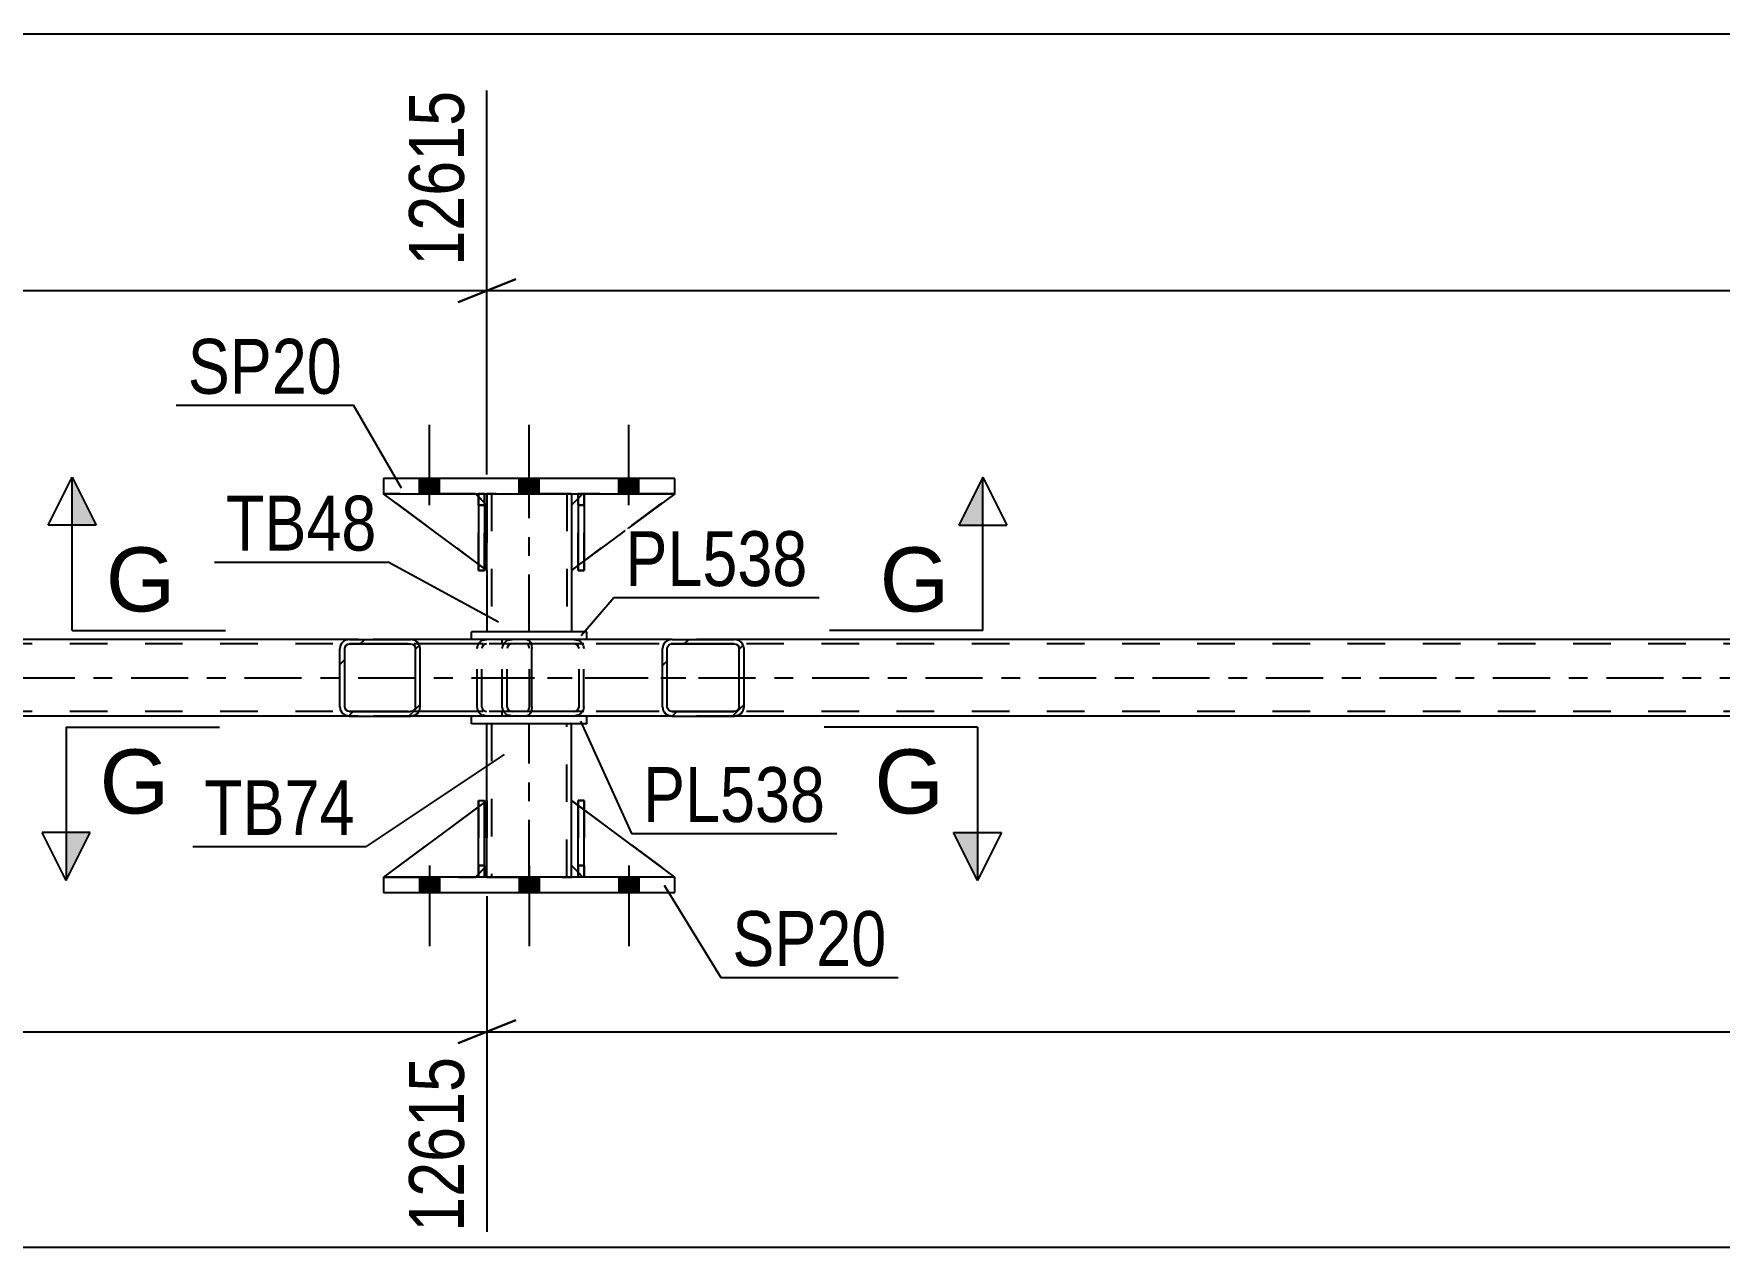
# Model space of a CAD drawing. Header units: millimetres. Extents: x 0 to 841, y 0 to 594.
# Drawn here: x 505.3 to 593.2, y 223.4 to 286.7 of the extents above; entities that cross this region are included whole.
import ezdxf

# ---------------------------------------------------------------- set-up
doc = ezdxf.new("R2010")
doc.units = ezdxf.units.MM
doc.linetypes.add('DXK_LINE_DOT2', pattern=[3.9198, 1.9599, -1.9599])
doc.linetypes.add('DXK_LINE_DOT3', pattern=[5.9187, 2.979, -0.9799, 0.9799, -0.9799])
doc.styles.add('Arial', font='ARIAL.TTF', dxfattribs={"height": 0.2})
doc.styles.add('Arial Narrow', font='ARIALN.TTF', dxfattribs={"height": 0.2})

# ---------------------------------------------------------------- blocks, each defined once
blk = doc.blocks.new('Part-318894806-2850 - 2738')
at = {"color": 2, "linetype": 'Continuous'}
for p, q in [((523.581, 242.684), (523.581, 241.884)), ((538.781, 242.684), (523.581, 242.684)), ((538.781, 241.884), (538.781, 242.684)), ((523.581, 241.884), (538.781, 241.884))]:
    blk.add_line(p, q, dxfattribs=at)
blk = doc.blocks.new('Part-318894806-2865 - 2738')
at = {"color": 2, "linetype": 'Continuous'}
for p, q in [((528.535, 242.684), (528.535, 246.684)), ((528.535, 246.684), (528.855, 246.684)), ((528.855, 242.684), (528.855, 246.684)), ((528.535, 242.684), (528.535, 242.684)), ((528.855, 242.684), (528.535, 242.684))]:
    blk.add_line(p, q, dxfattribs=at)
at = {"color": 7, "linetype": 'DXK_LINE_DOT2'}
for p, q in [((528.535, 246.684), (528.535, 243.284)), ((528.855, 243.284), (528.855, 246.684)), ((528.535, 243.284), (528.535, 242.684)), ((528.535, 243.284), (528.855, 243.284)), ((528.855, 242.684), (528.855, 243.284)), ((528.855, 242.684), (528.855, 242.684))]:
    blk.add_line(p, q, dxfattribs=at)
blk = doc.blocks.new('Bolt-318894806-2795 - 2738')
at = {"linetype": 'Continuous'}
for points in [[(526.501, 242.684), (525.461, 242.684), (525.461, 241.884), (526.501, 241.884)], [(526.501, 242.684), (525.461, 242.684), (525.461, 241.884), (526.501, 241.884)], [(526.501, 242.684), (525.461, 242.684), (525.461, 241.884), (526.501, 241.884)], [(531.701, 242.684), (530.661, 242.684), (530.661, 241.884), (531.701, 241.884)], [(531.701, 242.684), (530.661, 242.684), (530.661, 241.884), (531.701, 241.884)], [(536.901, 242.684), (535.861, 242.684), (535.861, 241.884), (536.901, 241.884)], [(536.901, 242.684), (535.861, 242.684), (535.861, 241.884), (536.901, 241.884)], [(536.901, 242.684), (535.861, 242.684), (535.861, 241.884), (536.901, 241.884)]]:
    blk.add_hatch(color=1, dxfattribs=at).paths.add_polyline_path(points)
at = {"color": 1, "linetype": 'Continuous'}
for p, q in [((525.461, 242.684), (525.461, 241.884)), ((525.461, 242.684), (525.461, 241.884)), ((525.461, 242.684), (525.461, 241.884)), ((525.981, 243.284), (525.981, 239.084)), ((525.981, 243.284), (525.981, 239.084)), ((525.981, 243.284), (525.981, 239.084)), ((526.501, 242.684), (526.501, 241.884)), ((526.501, 242.684), (526.501, 241.884)), ((526.501, 242.684), (526.501, 241.884)), ((530.661, 242.684), (530.661, 241.884)), ((530.661, 242.684), (530.661, 241.884)), ((531.181, 243.284), (531.181, 239.084)), ((531.181, 243.284), (531.181, 239.084)), ((531.701, 242.684), (531.701, 241.884)), ((531.701, 242.684), (531.701, 241.884)), ((535.861, 242.684), (535.861, 241.884)), ((535.861, 242.684), (535.861, 241.884)), ((535.861, 242.684), (535.861, 241.884)), ((536.381, 243.284), (536.381, 239.084)), ((536.381, 243.284), (536.381, 239.084)), ((536.381, 243.284), (536.381, 239.084)), ((536.901, 242.684), (536.901, 241.884)), ((536.901, 242.684), (536.901, 241.884)), ((536.901, 242.684), (536.901, 241.884))]:
    blk.add_line(p, q, dxfattribs=at)
blk = doc.blocks.new('Bolt-318894806-2796 - 2738')
at = {"linetype": 'Continuous'}
for points in [[(525.461, 262.684), (526.501, 262.684), (526.501, 263.484), (525.461, 263.484)], [(525.461, 262.684), (526.501, 262.684), (526.501, 263.484), (525.461, 263.484)], [(525.461, 262.684), (526.501, 262.684), (526.501, 263.484), (525.461, 263.484)], [(530.661, 262.684), (531.701, 262.684), (531.701, 263.484), (530.661, 263.484)], [(530.661, 262.684), (531.701, 262.684), (531.701, 263.484), (530.661, 263.484)], [(535.861, 262.684), (536.901, 262.684), (536.901, 263.484), (535.861, 263.484)], [(535.861, 262.684), (536.901, 262.684), (536.901, 263.484), (535.861, 263.484)], [(535.861, 262.684), (536.901, 262.684), (536.901, 263.484), (535.861, 263.484)]]:
    blk.add_hatch(color=1, dxfattribs=at).paths.add_polyline_path(points)
at = {"color": 1, "linetype": 'Continuous'}
for p, q in [((525.981, 262.084), (525.981, 266.284)), ((525.981, 262.084), (525.981, 266.284)), ((525.981, 262.084), (525.981, 266.284)), ((531.181, 262.084), (531.181, 266.284)), ((531.181, 262.084), (531.181, 266.284)), ((536.381, 262.084), (536.381, 266.284)), ((536.381, 262.084), (536.381, 266.284)), ((536.381, 262.084), (536.381, 266.284)), ((525.461, 262.684), (525.461, 263.484)), ((525.461, 262.684), (525.461, 263.484)), ((525.461, 262.684), (525.461, 263.484)), ((526.501, 262.684), (526.501, 263.484)), ((526.501, 262.684), (526.501, 263.484)), ((526.501, 262.684), (526.501, 263.484)), ((530.661, 262.684), (530.661, 263.484)), ((530.661, 262.684), (530.661, 263.484)), ((531.701, 262.684), (531.701, 263.484)), ((531.701, 262.684), (531.701, 263.484)), ((535.861, 262.684), (535.861, 263.484)), ((535.861, 262.684), (535.861, 263.484)), ((535.861, 262.684), (535.861, 263.484)), ((536.901, 262.684), (536.901, 263.484)), ((536.901, 262.684), (536.901, 263.484)), ((536.901, 262.684), (536.901, 263.484))]:
    blk.add_line(p, q, dxfattribs=at)
blk = doc.blocks.new('Part-318894806-2891 - 2738')
at = {"color": 7, "linetype": 'DXK_LINE_DOT2'}
for p, q in [((528.535, 262.084), (528.535, 262.684)), ((528.535, 262.684), (528.535, 262.684)), ((528.535, 262.684), (528.535, 258.684)), ((528.855, 262.684), (528.535, 262.684)), ((528.535, 258.684), (528.535, 262.084)), ((528.535, 262.084), (528.855, 262.084)), ((528.855, 262.084), (528.855, 262.684)), ((528.855, 258.684), (528.855, 262.684)), ((528.855, 262.084), (528.855, 258.684)), ((528.535, 258.684), (528.855, 258.684))]:
    blk.add_line(p, q, dxfattribs=at)
blk = doc.blocks.new('Part-318894806-2896 - 2738')
at = {"color": 7, "linetype": 'DXK_LINE_DOT2'}
for p, q in [((528.981, 258.684), (523.581, 262.684)), ((523.581, 262.684), (528.381, 262.684)), ((528.381, 262.684), (528.981, 262.084)), ((528.981, 262.084), (528.381, 262.684)), ((528.981, 262.084), (528.981, 258.684)), ((528.981, 262.084), (528.981, 262.084)), ((528.981, 262.084), (528.981, 258.684))]:
    blk.add_line(p, q, dxfattribs=at)
blk = doc.blocks.new('Part-318894806-2906 - 2738')
at = {"color": 7, "linetype": 'DXK_LINE_DOT2'}
for p, q in [((534.054, 246.684), (533.734, 246.684)), ((533.734, 243.284), (533.734, 246.684)), ((533.734, 246.684), (533.734, 242.684)), ((534.054, 246.684), (534.054, 243.284)), ((534.054, 242.684), (534.054, 246.684)), ((534.054, 243.284), (533.734, 243.284)), ((533.734, 242.684), (533.734, 243.284)), ((534.054, 242.684), (533.734, 242.684)), ((534.054, 243.284), (534.054, 242.684)), ((534.054, 242.684), (534.054, 242.684))]:
    blk.add_line(p, q, dxfattribs=at)
blk = doc.blocks.new('Part-318894806-2845 - 2738')
at = {"color": 2, "linetype": 'Continuous'}
for p, q in [((533.381, 243.284), (533.381, 246.684)), ((533.735, 246.422), (533.381, 246.684)), ((538.781, 242.684), (534.055, 246.185)), ((533.735, 242.931), (533.381, 243.284))]:
    blk.add_line(p, q, dxfattribs=at)
at = {"color": 7, "linetype": 'DXK_LINE_DOT2'}
for p, q in [((534.055, 246.185), (533.735, 246.422)), ((533.981, 242.684), (533.735, 242.931)), ((538.781, 242.684), (533.981, 242.684)), ((538.781, 242.684), (538.781, 242.684)), ((538.781, 242.684), (538.781, 242.684))]:
    blk.add_line(p, q, dxfattribs=at)
blk = doc.blocks.new('Part-318894806-2855 - 2738')
at = {"color": 2, "linetype": 'Continuous'}
for p, q in [((538.781, 263.484), (523.581, 263.484)), ((523.581, 263.484), (523.581, 262.684)), ((538.781, 262.684), (538.781, 263.484)), ((523.581, 262.684), (538.781, 262.684))]:
    blk.add_line(p, q, dxfattribs=at)
blk = doc.blocks.new('Part-318894806-2862 - 2738')
at = {"color": 2, "linetype": 'Continuous'}
for p, q in [((521.815, 255.084), (456.741, 255.084)), ((606.949, 255.084), (541.875, 255.084)), ((521.815, 251.084), (456.741, 251.084)), ((606.949, 251.084), (541.875, 251.084))]:
    blk.add_line(p, q, dxfattribs=at)
at = {"color": 7, "linetype": 'DXK_LINE_DOT2'}
for p, q in [((541.875, 255.084), (521.815, 255.084)), ((673.82, 254.844), (96.11, 254.844)), ((673.82, 251.324), (96.11, 251.324)), ((541.875, 251.084), (521.815, 251.084))]:
    blk.add_line(p, q, dxfattribs=at)
at = {"color": 7, "linetype": 'DXK_LINE_DOT3'}
blk.add_line((96.11, 253.084), (673.574, 253.084), dxfattribs=at)
blk = doc.blocks.new('Part-318894806-2863 - 2738')
at = {"color": 7, "linetype": 'DXK_LINE_DOT2'}
for p, q in [((528.535, 246.684), (528.855, 246.684)), ((528.535, 243.284), (528.535, 246.684)), ((528.535, 246.684), (528.535, 242.684)), ((528.855, 246.684), (528.855, 243.284)), ((528.855, 242.684), (528.855, 246.591)), ((528.855, 243.284), (528.535, 243.284)), ((528.535, 242.684), (528.535, 243.284)), ((528.855, 242.684), (528.535, 242.684)), ((528.855, 243.284), (528.855, 242.684)), ((528.855, 242.684), (528.855, 242.684))]:
    blk.add_line(p, q, dxfattribs=at)
blk = doc.blocks.new('Part-318894806-2864 - 2738')
at = {"color": 2, "linetype": 'Continuous'}
for p, q in [((533.735, 242.684), (533.735, 246.684)), ((533.735, 246.684), (534.055, 246.684)), ((534.055, 242.684), (534.055, 246.684)), ((533.735, 242.684), (533.735, 242.684)), ((534.055, 242.684), (533.735, 242.684))]:
    blk.add_line(p, q, dxfattribs=at)
at = {"color": 7, "linetype": 'DXK_LINE_DOT2'}
for p, q in [((533.735, 246.684), (533.735, 243.284)), ((534.055, 243.284), (534.055, 246.684)), ((533.735, 243.284), (533.735, 242.684)), ((533.735, 243.284), (534.055, 243.284)), ((534.055, 242.684), (534.055, 243.284)), ((534.055, 242.684), (534.055, 242.684))]:
    blk.add_line(p, q, dxfattribs=at)
blk = doc.blocks.new('Part-318894806-2868 - 2738')
at = {"color": 7, "linetype": 'DXK_LINE_DOT2'}
for p, q in [((528.981, 246.684), (523.581, 242.684)), ((528.981, 243.284), (528.981, 246.684)), ((528.981, 246.684), (528.981, 243.284)), ((523.581, 242.684), (528.381, 242.684)), ((528.381, 242.684), (528.981, 243.284)), ((528.981, 243.284), (528.381, 242.684)), ((528.981, 243.284), (528.981, 243.284))]:
    blk.add_line(p, q, dxfattribs=at)
blk = doc.blocks.new('Part-318894806-2871 - 2738')
at = {"color": 2, "linetype": 'Continuous'}
for p, q in [((528.535, 246.354), (523.581, 242.684)), ((528.981, 246.684), (528.855, 246.591)), ((528.981, 243.284), (528.981, 246.684)), ((528.535, 242.838), (528.381, 242.684)), ((528.981, 243.284), (528.855, 243.158)), ((528.981, 243.284), (528.981, 243.284))]:
    blk.add_line(p, q, dxfattribs=at)
at = {"color": 7, "linetype": 'DXK_LINE_DOT2'}
for p, q in [((528.855, 246.591), (528.535, 246.354)), ((528.981, 243.284), (528.981, 246.684)), ((523.581, 242.684), (528.381, 242.684)), ((528.981, 243.284), (528.381, 242.684)), ((528.855, 243.158), (528.535, 242.838))]:
    blk.add_line(p, q, dxfattribs=at)
blk = doc.blocks.new('Part-318894806-2874 - 2738')
at = {"color": 7, "linetype": 'DXK_LINE_DOT2'}
for p, q in [((533.381, 243.284), (533.381, 246.684)), ((533.381, 246.684), (538.781, 242.684)), ((533.981, 242.684), (533.381, 243.284)), ((538.781, 242.684), (533.981, 242.684))]:
    blk.add_line(p, q, dxfattribs=at)
blk = doc.blocks.new('Part-318894806-2879 - 2738')
at = {"color": 2, "linetype": 'Continuous'}
for p, q in [((534.181, 255.484), (528.181, 255.484)), ((528.181, 255.084), (528.181, 255.484)), ((534.181, 255.084), (534.181, 255.484))]:
    blk.add_line(p, q, dxfattribs=at)
at = {"color": 7, "linetype": 'DXK_LINE_DOT2'}
blk.add_line((534.181, 255.084), (528.181, 255.084), dxfattribs=at)
blk = doc.blocks.new('Part-318894806-2884 - 2738')
at = {"color": 2, "linetype": 'Continuous'}
for p, q in [((528.181, 250.684), (528.181, 251.084)), ((534.181, 250.684), (528.181, 250.684)), ((534.181, 250.684), (534.181, 251.084))]:
    blk.add_line(p, q, dxfattribs=at)
at = {"color": 7, "linetype": 'DXK_LINE_DOT2'}
blk.add_line((534.181, 251.084), (528.181, 251.084), dxfattribs=at)
blk = doc.blocks.new('Part-318894806-2889 - 2738')
at = {"color": 2, "linetype": 'Continuous'}
for p, q in [((528.981, 246.684), (528.981, 250.684)), ((533.381, 246.684), (533.381, 250.684)), ((528.981, 242.684), (528.981, 243.284)), ((533.381, 242.684), (533.381, 243.284))]:
    blk.add_line(p, q, dxfattribs=at)
at = {"color": 7, "linetype": 'DXK_LINE_DOT2'}
for p, q in [((533.381, 250.684), (528.981, 250.684)), ((529.221, 250.684), (529.221, 242.684)), ((533.141, 242.684), (533.141, 250.684)), ((528.981, 243.284), (528.981, 246.684)), ((533.381, 243.284), (533.381, 246.684)), ((528.981, 242.684), (533.381, 242.684))]:
    blk.add_line(p, q, dxfattribs=at)
at = {"color": 7, "linetype": 'DXK_LINE_DOT3'}
blk.add_line((531.181, 242.684), (531.181, 250.684), dxfattribs=at)
blk = doc.blocks.new('Part-318894806-2890 - 2738')
at = {"color": 7, "linetype": 'DXK_LINE_DOT2'}
for p, q in [((533.734, 262.084), (533.734, 262.684)), ((533.734, 262.684), (533.734, 262.684)), ((533.734, 262.684), (533.734, 258.684)), ((534.054, 262.684), (533.734, 262.684)), ((533.734, 258.684), (533.734, 262.084)), ((533.734, 262.084), (534.054, 262.084)), ((534.054, 262.084), (534.054, 262.684)), ((534.054, 258.684), (534.054, 262.684)), ((534.054, 262.084), (534.054, 258.684)), ((533.734, 258.684), (534.054, 258.684))]:
    blk.add_line(p, q, dxfattribs=at)
blk = doc.blocks.new('Part-318894806-2892 - 2738')
at = {"color": 2, "linetype": 'Continuous'}
for p, q in [((534.055, 262.684), (533.735, 262.684)), ((533.735, 262.684), (533.735, 258.684)), ((534.055, 262.684), (534.055, 262.684)), ((534.055, 262.684), (534.055, 258.684)), ((534.055, 258.684), (533.735, 258.684))]:
    blk.add_line(p, q, dxfattribs=at)
at = {"color": 7, "linetype": 'DXK_LINE_DOT2'}
for p, q in [((533.735, 262.084), (533.735, 262.684)), ((534.055, 262.084), (533.735, 262.084)), ((533.735, 262.084), (533.735, 258.684)), ((534.055, 262.084), (534.055, 262.684)), ((534.055, 262.684), (534.055, 262.684)), ((534.055, 258.684), (534.055, 262.084))]:
    blk.add_line(p, q, dxfattribs=at)
blk = doc.blocks.new('Part-318894806-2893 - 2738')
at = {"color": 2, "linetype": 'Continuous'}
for p, q in [((528.855, 262.684), (528.535, 262.684)), ((528.535, 262.684), (528.535, 258.684)), ((528.855, 262.684), (528.855, 262.684)), ((528.855, 262.684), (528.855, 258.684)), ((528.855, 258.684), (528.535, 258.684))]:
    blk.add_line(p, q, dxfattribs=at)
at = {"color": 7, "linetype": 'DXK_LINE_DOT2'}
for p, q in [((528.535, 262.084), (528.535, 262.684)), ((528.855, 262.084), (528.535, 262.084)), ((528.535, 262.084), (528.535, 258.684)), ((528.855, 262.084), (528.855, 262.684)), ((528.855, 262.684), (528.855, 262.684)), ((528.855, 258.684), (528.855, 262.084))]:
    blk.add_line(p, q, dxfattribs=at)
blk = doc.blocks.new('Part-318894806-2899 - 2738')
at = {"color": 2, "linetype": 'Continuous'}
for p, q in [((528.535, 259.015), (523.581, 262.684)), ((528.535, 262.531), (528.381, 262.684)), ((528.981, 262.084), (528.855, 262.211)), ((528.981, 262.084), (528.981, 262.084)), ((528.981, 258.684), (528.981, 262.084)), ((528.855, 258.778), (528.981, 258.684)), ((528.981, 258.684), (528.981, 258.684))]:
    blk.add_line(p, q, dxfattribs=at)
at = {"color": 7, "linetype": 'DXK_LINE_DOT2'}
for p, q in [((528.381, 262.684), (523.581, 262.684)), ((528.381, 262.684), (528.981, 262.084)), ((528.855, 262.211), (528.535, 262.531)), ((528.981, 262.084), (528.981, 258.684)), ((528.855, 258.778), (528.535, 259.015))]:
    blk.add_line(p, q, dxfattribs=at)
blk = doc.blocks.new('Part-318894806-2902 - 2738')
at = {"color": 7, "linetype": 'DXK_LINE_DOT2'}
for p, q in [((533.981, 262.684), (533.381, 262.084)), ((533.381, 258.684), (538.781, 262.684)), ((533.381, 262.084), (533.381, 258.684)), ((538.781, 262.684), (533.981, 262.684))]:
    blk.add_line(p, q, dxfattribs=at)
blk = doc.blocks.new('Part-318894806-2905 - 2738')
at = {"color": 2, "linetype": 'Continuous'}
for p, q in [((533.735, 262.438), (533.381, 262.084)), ((533.381, 262.084), (533.381, 258.684)), ((538.781, 262.684), (534.055, 259.183)), ((533.735, 258.946), (533.381, 258.684))]:
    blk.add_line(p, q, dxfattribs=at)
at = {"color": 7, "linetype": 'DXK_LINE_DOT2'}
for p, q in [((533.981, 262.684), (533.735, 262.438)), ((538.781, 262.684), (533.981, 262.684)), ((534.055, 259.183), (533.735, 258.946))]:
    blk.add_line(p, q, dxfattribs=at)
blk = doc.blocks.new('Part-318894806-2970 - 2738')
at = {"linetype": 'Continuous'}
h = blk.add_hatch(dxfattribs=at)
h.set_pattern_fill('', scale=0.7, style=0, pattern_type=0)
h.set_pattern_definition([(45, (542.3467, 254.7881), (-1.57154, 1.57154), [])])
h.paths.add_polyline_path([(542.386, 254.604), (542.347, 254.788), (542.236, 254.944), (542.07, 255.048), (541.875, 255.084), (538.64, 255.084), (538.444, 255.048), (538.278, 254.944), (538.168, 254.788), (538.129, 254.604), (538.129, 251.564), (538.168, 251.381), (538.278, 251.225), (538.444, 251.121), (538.64, 251.084), (541.875, 251.084), (542.07, 251.121), (542.236, 251.225), (542.347, 251.381), (542.386, 251.564)])
h.paths.add_polyline_path([(542.111, 251.473), (542.055, 251.395), (541.973, 251.343), (541.875, 251.324), (538.64, 251.324), (538.542, 251.343), (538.459, 251.395), (538.404, 251.473), (538.384, 251.564), (538.384, 254.604), (538.404, 254.696), (538.459, 254.774), (538.542, 254.826), (538.64, 254.844), (541.875, 254.844), (541.973, 254.826), (542.055, 254.774), (542.111, 254.696), (542.13, 254.604), (542.13, 251.564)])
at = {"color": 7, "linetype": 'DXK_LINE_DOT2'}
for p, q in [((530.095, 255.048), (530.291, 255.084)), ((531.056, 255.084), (530.291, 255.084)), ((533.526, 255.084), (533.721, 255.048)), ((541.875, 255.084), (538.64, 255.084)), ((529.78, 254.604), (529.819, 254.788)), ((529.78, 251.564), (529.78, 254.604)), ((530.055, 254.696), (530.035, 254.604)), ((530.035, 251.564), (530.035, 254.604)), ((530.11, 254.774), (530.055, 254.696)), ((530.193, 254.826), (530.11, 254.774)), ((530.291, 254.844), (530.193, 254.826)), ((541.875, 254.844), (530.291, 254.844)), ((533.623, 254.826), (533.526, 254.844)), ((533.706, 254.774), (533.623, 254.826)), ((533.762, 254.696), (533.706, 254.774)), ((533.781, 254.604), (533.762, 254.696)), ((533.781, 251.564), (533.781, 254.604)), ((533.998, 254.788), (534.036, 254.604)), ((534.036, 251.564), (534.036, 254.604)), ((529.819, 251.381), (529.78, 251.564)), ((530.035, 251.564), (530.055, 251.473)), ((530.055, 251.473), (530.11, 251.395)), ((533.706, 251.395), (533.762, 251.473)), ((533.762, 251.473), (533.781, 251.564)), ((534.036, 251.564), (533.998, 251.381)), ((530.291, 251.084), (530.095, 251.121)), ((530.11, 251.395), (530.193, 251.343)), ((530.193, 251.343), (530.291, 251.324)), ((541.875, 251.324), (530.291, 251.324)), ((531.056, 251.084), (530.291, 251.084)), ((533.526, 251.324), (533.623, 251.343)), ((533.721, 251.121), (533.526, 251.084)), ((533.623, 251.343), (533.706, 251.395)), ((538.64, 251.084), (541.875, 251.084))]:
    blk.add_line(p, q, dxfattribs=at)
at = {"color": 2, "linetype": 'Continuous'}
for p, q in [((538.64, 255.084), (531.056, 255.084)), ((538.64, 255.084), (538.444, 255.048)), ((538.64, 255.084), (541.875, 255.084)), ((542.07, 255.048), (541.875, 255.084)), ((538.168, 254.788), (538.129, 254.604)), ((538.129, 251.564), (538.129, 254.604)), ((538.384, 254.604), (538.404, 254.696)), ((538.384, 251.564), (538.384, 254.604)), ((538.404, 254.696), (538.459, 254.774)), ((538.459, 254.774), (538.542, 254.826)), ((538.542, 254.826), (538.64, 254.844)), ((538.64, 254.844), (541.875, 254.844)), ((541.875, 254.844), (541.973, 254.826)), ((541.973, 254.826), (542.055, 254.774)), ((542.055, 254.774), (542.111, 254.696)), ((542.111, 254.696), (542.13, 254.604)), ((542.13, 251.564), (542.13, 254.604)), ((542.386, 254.604), (542.347, 254.788)), ((542.386, 251.564), (542.386, 254.604)), ((538.129, 251.564), (538.168, 251.381)), ((538.404, 251.473), (538.384, 251.564)), ((538.459, 251.395), (538.404, 251.473)), ((542.111, 251.473), (542.055, 251.395)), ((542.13, 251.564), (542.111, 251.473)), ((542.347, 251.381), (542.386, 251.564)), ((538.64, 251.084), (531.056, 251.084)), ((538.444, 251.121), (538.64, 251.084)), ((538.542, 251.343), (538.459, 251.395)), ((538.64, 251.324), (538.542, 251.343)), ((538.64, 251.324), (541.875, 251.324)), ((538.64, 251.084), (541.875, 251.084)), ((541.973, 251.343), (541.875, 251.324)), ((541.875, 251.084), (542.07, 251.121)), ((542.055, 251.395), (541.973, 251.343))]:
    blk.add_line(p, q, dxfattribs=at)
at = {"color": 7, "linetype": 'DXK_LINE_DOT3'}
blk.add_line((528.488, 253.084), (540.257, 253.084), dxfattribs=at)
at = {"color": 7, "linetype": 'DXK_LINE_DOT2'}
for centre, start, end in [((530.271, 254.584), 110.75834, 155.68007), ((533.545, 254.584), 24.31993, 69.24166), ((530.271, 251.585), 204.31993, 249.24166), ((533.545, 251.585), 290.75834, 335.68007)]:
    blk.add_arc(centre, 0.496, start, end, dxfattribs=at)
at = {"color": 2, "linetype": 'Continuous'}
for centre, start, end in [((538.62, 254.584), 110.75831, 155.68004), ((541.894, 254.584), 24.31996, 69.24168), ((538.62, 251.585), 204.31996, 249.24168), ((541.894, 251.585), 290.75831, 335.68004)]:
    blk.add_arc(centre, 0.496, start, end, dxfattribs=at)
blk = doc.blocks.new('Part-318894806-2971 - 2738')
at = {"linetype": 'Continuous'}
h = blk.add_hatch(dxfattribs=at)
h.set_pattern_fill('', scale=0.7, style=0, pattern_type=0)
h.set_pattern_definition([(45, (525.4637, 254.7881), (-1.57154, 1.57154), [])])
h.paths.add_polyline_path([(525.502, 254.604), (525.464, 254.788), (525.355, 254.944), (525.192, 255.048), (524.999, 255.084), (521.815, 255.084), (521.623, 255.048), (521.459, 254.944), (521.35, 254.788), (521.312, 254.604), (521.312, 251.564), (521.35, 251.381), (521.459, 251.225), (521.623, 251.121), (521.815, 251.084), (524.999, 251.084), (525.192, 251.121), (525.355, 251.225), (525.464, 251.381), (525.502, 251.564)])
h.paths.add_polyline_path([(525.231, 251.473), (525.177, 251.395), (525.095, 251.343), (524.999, 251.324), (521.815, 251.324), (521.719, 251.343), (521.637, 251.395), (521.583, 251.473), (521.564, 251.564), (521.564, 254.604), (521.583, 254.696), (521.637, 254.774), (521.719, 254.826), (521.815, 254.844), (524.999, 254.844), (525.095, 254.826), (525.177, 254.774), (525.231, 254.696), (525.251, 254.604), (525.251, 251.564)])
at = {"color": 2, "linetype": 'Continuous'}
for p, q in [((521.815, 255.084), (521.623, 255.048)), ((521.815, 255.084), (524.999, 255.084)), ((531.056, 255.084), (524.999, 255.084)), ((525.192, 255.048), (524.999, 255.084)), ((531.056, 255.084), (531.16, 255.048)), ((531.16, 255.048), (531.248, 254.944)), ((531.248, 254.944), (531.306, 254.788)), ((521.35, 254.788), (521.312, 254.604)), ((521.312, 251.564), (521.312, 254.604)), ((521.564, 254.604), (521.583, 254.696)), ((521.564, 251.564), (521.564, 254.604)), ((521.583, 254.696), (521.637, 254.774)), ((521.637, 254.774), (521.719, 254.826)), ((521.719, 254.826), (521.815, 254.844)), ((521.815, 254.844), (524.999, 254.844)), ((524.999, 254.844), (525.095, 254.826)), ((525.095, 254.826), (525.177, 254.774)), ((525.177, 254.774), (525.231, 254.696)), ((525.231, 254.696), (525.251, 254.604)), ((525.251, 251.564), (525.251, 254.604)), ((525.502, 254.604), (525.464, 254.788)), ((525.502, 251.564), (525.502, 254.604)), ((531.306, 254.788), (531.327, 254.604)), ((531.327, 251.564), (531.327, 254.604)), ((521.312, 251.564), (521.35, 251.381)), ((521.583, 251.473), (521.564, 251.564)), ((521.637, 251.395), (521.583, 251.473)), ((525.231, 251.473), (525.177, 251.395)), ((525.251, 251.564), (525.231, 251.473)), ((525.464, 251.381), (525.502, 251.564)), ((531.327, 251.564), (531.306, 251.381)), ((521.623, 251.121), (521.815, 251.084)), ((521.719, 251.343), (521.637, 251.395)), ((521.815, 251.324), (521.719, 251.343)), ((521.815, 251.324), (524.999, 251.324)), ((521.815, 251.084), (524.999, 251.084)), ((525.095, 251.343), (524.999, 251.324)), ((524.999, 251.084), (525.192, 251.121)), ((531.056, 251.084), (524.999, 251.084)), ((525.177, 251.395), (525.095, 251.343)), ((531.16, 251.121), (531.056, 251.084)), ((531.248, 251.225), (531.16, 251.121)), ((531.306, 251.381), (531.248, 251.225))]:
    blk.add_line(p, q, dxfattribs=at)
at = {"color": 7, "linetype": 'DXK_LINE_DOT2'}
for p, q in [((524.999, 255.084), (521.815, 255.084)), ((528.773, 255.048), (528.965, 255.084)), ((529.78, 254.844), (529.78, 255.084)), ((531.056, 254.844), (521.815, 254.844)), ((528.462, 254.604), (528.501, 254.788)), ((528.462, 251.564), (528.462, 254.604)), ((528.733, 254.696), (528.714, 254.604)), ((528.714, 251.564), (528.714, 254.604)), ((528.787, 254.774), (528.733, 254.696)), ((528.869, 254.826), (528.787, 254.774)), ((528.965, 254.844), (528.869, 254.826)), ((531.108, 254.826), (531.056, 254.844)), ((531.152, 254.774), (531.108, 254.826)), ((531.181, 254.696), (531.152, 254.774)), ((531.192, 254.604), (531.181, 254.696)), ((531.192, 251.564), (531.192, 254.604)), ((528.501, 251.381), (528.462, 251.564)), ((528.714, 251.564), (528.733, 251.473)), ((528.733, 251.473), (528.787, 251.395)), ((531.152, 251.395), (531.181, 251.473)), ((531.181, 251.473), (531.192, 251.564)), ((531.056, 251.324), (521.815, 251.324)), ((524.999, 251.084), (521.815, 251.084)), ((528.965, 251.084), (528.773, 251.121)), ((528.787, 251.395), (528.809, 251.381)), ((528.809, 251.381), (528.869, 251.343)), ((528.869, 251.343), (528.965, 251.324)), ((529.78, 251.084), (529.78, 251.324)), ((531.056, 251.324), (531.108, 251.343)), ((531.108, 251.343), (531.152, 251.395))]:
    blk.add_line(p, q, dxfattribs=at)
at = {"color": 2, "linetype": 'Continuous'}
for centre, start, end in [((521.8, 254.589), 111.1941, 156.15059), ((525.014, 254.589), 23.84941, 68.8059), ((521.8, 251.58), 203.84941, 248.8059), ((525.014, 251.58), 291.1941, 336.15059)]:
    blk.add_arc(centre, 0.492, start, end, dxfattribs=at)
at = {"color": 7, "linetype": 'DXK_LINE_DOT2'}
for centre, start, end in [((528.95, 254.589), 111.19408, 156.15057), ((528.95, 251.58), 203.84943, 248.80592)]:
    blk.add_arc(centre, 0.492, start, end, dxfattribs=at)
blk = doc.blocks.new('Part-318894806-2991 - 2738')
at = {"color": 2, "linetype": 'Continuous'}
for p, q in [((528.981, 262.684), (528.981, 262.084)), ((533.381, 262.684), (533.381, 262.084)), ((528.981, 258.684), (528.981, 255.484)), ((533.381, 258.684), (533.381, 255.484))]:
    blk.add_line(p, q, dxfattribs=at)
at = {"color": 7, "linetype": 'DXK_LINE_DOT2'}
for p, q in [((533.381, 262.684), (528.981, 262.684)), ((528.981, 262.084), (528.981, 258.684)), ((529.221, 262.684), (529.221, 255.484)), ((533.141, 262.684), (533.141, 255.484)), ((533.381, 262.084), (533.381, 258.684)), ((533.381, 255.484), (528.981, 255.484))]:
    blk.add_line(p, q, dxfattribs=at)
at = {"color": 7, "linetype": 'DXK_LINE_DOT3'}
blk.add_line((531.181, 255.484), (531.181, 262.684), dxfattribs=at)
blk = doc.blocks.new('StraightDimension-318894806-11335 - 2738')
at = {"color": 7, "linetype": 'Continuous'}
for p, q in [((528.981, 263.684), (528.981, 283.72)), ((673.897, 255.059), (673.897, 283.72)), ((530.481, 273.879), (527.481, 272.679)), ((672.397, 272.679), (675.397, 273.879)), ((528.981, 273.279), (673.897, 273.279))]:
    blk.add_line(p, q, dxfattribs=at)
at = {"color": 0}
blk.add_wipeout([(605.695, 274.029), (605.695, 278.229), (597.183, 278.229), (597.183, 274.029)], dxfattribs=at)
at = {"color": 3, "style": 'Arial Narrow'}
blk.add_text('3623', height=2.8633, dxfattribs=at).set_placement((597.783, 274.629))
at = {"color": 0, "linetype": 'Continuous'}
blk.add_wipeout([(673.297, 284.32), (669.097, 284.32), (669.097, 273.979), (673.297, 273.979)], dxfattribs=at)
at = {"color": 3, "linetype": 'Continuous', "style": 'Arial Narrow'}
blk.add_text('16238', height=2.8633, rotation=90.00021, dxfattribs=at).set_placement((672.697, 274.579))
blk = doc.blocks.new('StraightDimension-318894806-11336 - 2738')
at = {"color": 7, "linetype": 'Continuous'}
for p, q in [((528.981, 263.684), (528.981, 283.72)), ((358.712, 263.684), (358.712, 281.892)), ((360.212, 273.879), (357.212, 272.679)), ((527.481, 272.679), (530.481, 273.879)), ((358.712, 273.279), (528.981, 273.279))]:
    blk.add_line(p, q, dxfattribs=at)
at = {"color": 0}
blk.add_wipeout([(448.103, 274.029), (448.103, 278.229), (439.59, 278.229), (439.59, 274.029)], dxfattribs=at)
at = {"color": 3, "style": 'Arial Narrow'}
blk.add_text('4257', height=2.8633, dxfattribs=at).set_placement((440.19, 274.629))
at = {"color": 0, "linetype": 'Continuous'}
blk.add_wipeout([(528.381, 284.32), (524.181, 284.32), (524.181, 273.979), (528.381, 273.979)], dxfattribs=at)
at = {"color": 3, "linetype": 'Continuous', "style": 'Arial Narrow'}
blk.add_text('12615', height=2.8633, rotation=90.00021, dxfattribs=at).set_placement((527.781, 274.579))
blk = doc.blocks.new('StraightDimension-318894806-3030 - 2738')
at = {"color": 7, "linetype": 'Continuous'}
blk.add_line((86.85, 223.367), (675.243, 223.367), dxfattribs=at)
blk = doc.blocks.new('StraightDimension-318894806-7267 - 2738')
at = {"color": 7, "linetype": 'Continuous'}
blk.add_line((87.49, 286.681), (674.611, 286.681), dxfattribs=at)
blk = doc.blocks.new('StraightDimension-318894806-11253 - 2738')
at = {"color": 7, "linetype": 'Continuous'}
for p, q in [((673.897, 250.564), (673.897, 224.176)), ((528.981, 241.684), (528.981, 224.176)), ((530.481, 235.216), (527.481, 234.016)), ((672.397, 234.016), (675.397, 235.216)), ((528.981, 234.616), (673.897, 234.616))]:
    blk.add_line(p, q, dxfattribs=at)
at = {"color": 0}
blk.add_wipeout([(605.695, 235.366), (605.695, 239.566), (597.183, 239.566), (597.183, 235.366)], dxfattribs=at)
at = {"color": 3, "style": 'Arial Narrow'}
blk.add_text('3623', height=2.8633, dxfattribs=at).set_placement((597.783, 235.966))
at = {"color": 0, "linetype": 'Continuous'}
blk.add_wipeout([(673.297, 233.916), (669.097, 233.916), (669.097, 223.576), (673.297, 223.576)], dxfattribs=at)
at = {"color": 3, "linetype": 'Continuous', "style": 'Arial Narrow'}
blk.add_text('16238', height=2.8633, rotation=90.00021, dxfattribs=at).set_placement((672.697, 224.176))
blk = doc.blocks.new('StraightDimension-318894806-11254 - 2738')
at = {"color": 7, "linetype": 'Continuous'}
for p, q in [((358.712, 241.044), (358.712, 226.004)), ((528.981, 241.684), (528.981, 224.176)), ((360.212, 235.216), (357.212, 234.016)), ((527.481, 234.016), (530.481, 235.216)), ((358.712, 234.616), (528.981, 234.616))]:
    blk.add_line(p, q, dxfattribs=at)
at = {"color": 0}
blk.add_wipeout([(448.103, 235.366), (448.103, 239.566), (439.59, 239.566), (439.59, 235.366)], dxfattribs=at)
at = {"color": 3, "style": 'Arial Narrow'}
blk.add_text('4257', height=2.8633, dxfattribs=at).set_placement((440.19, 235.966))
at = {"color": 0, "linetype": 'Continuous'}
blk.add_wipeout([(528.381, 233.916), (524.181, 233.916), (524.181, 223.576), (528.381, 223.576)], dxfattribs=at)
at = {"color": 3, "linetype": 'Continuous', "style": 'Arial Narrow'}
blk.add_text('12615', height=2.8633, rotation=90.00021, dxfattribs=at).set_placement((527.781, 224.176))
blk = doc.blocks.new('Mark-318894806-2885 - 2738')
at = {"color": 30, "linetype": 'Continuous'}
for p in [(529.873, 249.073), (513.633, 244.273)]:
    blk.add_line(p, (522.687, 244.273), dxfattribs=at)
at = {"color": 0}
blk.add_wipeout([(522.087, 244.873), (522.087, 247.873), (514.233, 247.873), (514.233, 244.873)], dxfattribs=at)
blk.add_wipeout([(522.087, 244.873), (522.087, 247.873), (514.233, 247.873), (514.233, 244.873)], dxfattribs=at)
at = {"color": 3, "style": 'Arial Narrow'}
blk.add_text('TB74', height=2.8633, dxfattribs=at).set_placement((514.233, 244.873))
blk = doc.blocks.new('Mark-318894806-2875 - 2738')
at = {"color": 30, "linetype": 'Continuous'}
for p, q in [((533.901, 255.282), (535.604, 257.263)), ((535.604, 257.263), (546.308, 257.263))]:
    blk.add_line(p, q, dxfattribs=at)
at = {"color": 0}
blk.add_wipeout([(545.708, 257.863), (545.708, 260.863), (536.204, 260.863), (536.204, 257.863)], dxfattribs=at)
blk.add_wipeout([(545.708, 257.863), (545.708, 260.863), (536.204, 260.863), (536.204, 257.863)], dxfattribs=at)
at = {"color": 3, "style": 'Arial Narrow'}
blk.add_text('PL538', height=2.8633, dxfattribs=at).set_placement((536.204, 257.863))
blk = doc.blocks.new('Mark-318894806-2846 - 2738')
at = {"color": 30, "linetype": 'Continuous'}
for p, q in [((538.227, 242.268), (541.181, 237.446)), ((541.181, 237.446), (550.42, 237.446))]:
    blk.add_line(p, q, dxfattribs=at)
at = {"color": 0}
blk.add_wipeout([(549.82, 238.046), (549.82, 241.046), (541.781, 241.046), (541.781, 238.046)], dxfattribs=at)
blk.add_wipeout([(549.82, 238.046), (549.82, 241.046), (541.781, 241.046), (541.781, 238.046)], dxfattribs=at)
at = {"color": 3, "style": 'Arial Narrow'}
blk.add_text('SP20', height=2.8633, dxfattribs=at).set_placement((541.781, 238.046))
blk = doc.blocks.new('Mark-318894806-2851 - 2738')
at = {"color": 30, "linetype": 'Continuous'}
for p in [(512.781, 267.296), (524.52, 262.966)]:
    blk.add_line(p, (522.02, 267.296), dxfattribs=at)
at = {"color": 0}
blk.add_wipeout([(521.42, 267.896), (521.42, 270.896), (513.381, 270.896), (513.381, 267.896)], dxfattribs=at)
blk.add_wipeout([(521.42, 267.896), (521.42, 270.896), (513.381, 270.896), (513.381, 267.896)], dxfattribs=at)
at = {"color": 3, "style": 'Arial Narrow'}
blk.add_text('SP20', height=2.8633, dxfattribs=at).set_placement((513.381, 267.896))
blk = doc.blocks.new('Mark-318894806-2880 - 2738')
at = {"color": 30, "linetype": 'Continuous'}
for p, q in [((533.866, 250.82), (536.523, 244.956)), ((536.523, 244.956), (547.227, 244.956))]:
    blk.add_line(p, q, dxfattribs=at)
at = {"color": 0}
blk.add_wipeout([(546.627, 245.556), (546.627, 248.556), (537.123, 248.556), (537.123, 245.556)], dxfattribs=at)
blk.add_wipeout([(546.627, 245.556), (546.627, 248.556), (537.123, 248.556), (537.123, 245.556)], dxfattribs=at)
at = {"color": 3, "style": 'Arial Narrow'}
blk.add_text('PL538', height=2.8633, dxfattribs=at).set_placement((537.123, 245.556))
blk = doc.blocks.new('Mark-318894806-2987 - 2738')
at = {"color": 30, "linetype": 'Continuous'}
for p in [(514.773, 259.115), (529.574, 255.98)]:
    blk.add_line(p, (523.827, 259.115), dxfattribs=at)
at = {"color": 0}
blk.add_wipeout([(523.227, 259.715), (523.227, 262.715), (515.373, 262.715), (515.373, 259.715)], dxfattribs=at)
blk.add_wipeout([(523.227, 259.715), (523.227, 262.715), (515.373, 262.715), (515.373, 259.715)], dxfattribs=at)
at = {"color": 3, "style": 'Arial Narrow'}
blk.add_text('TB48', height=2.8633, dxfattribs=at).set_placement((515.373, 259.715))
blk = doc.blocks.new('SectionMark-318894806-3188 - 2738')
at = {"linetype": 'Continuous'}
for points in [[(508.602, 261.041), (507.352, 261.041), (507.352, 263.541)], [(554.838, 261.041), (553.588, 261.041), (554.838, 263.541)]]:
    blk.add_hatch(color=6, dxfattribs=at).paths.add_polyline_path(points)
at = {"color": 6, "linetype": 'Continuous'}
for p, q in [((506.102, 261.041), (507.352, 263.541)), ((507.352, 255.541), (507.352, 263.541)), ((507.352, 263.541), (508.602, 261.041)), ((554.838, 263.541), (553.588, 261.041)), ((554.838, 255.541), (554.838, 263.541)), ((554.838, 263.541), (556.088, 261.041)), ((508.602, 261.041), (506.102, 261.041)), ((553.588, 261.041), (556.088, 261.041)), ((507.352, 255.541), (515.352, 255.541)), ((554.838, 255.541), (546.838, 255.541))]:
    blk.add_line(p, q, dxfattribs=at)
at = {"color": 0, "linetype": 'Continuous'}
for points in [[(512.732, 256.541), (512.732, 260.041), (509.102, 260.041), (509.102, 256.541)], [(553.088, 256.541), (553.088, 260.041), (549.458, 260.041), (549.458, 256.541)]]:
    blk.add_wipeout(points, dxfattribs=at)
at = {"color": 3, "linetype": 'Continuous', "style": 'Arial'}
for p in [(509.102, 256.541), (549.458, 256.541)]:
    blk.add_text('G', height=3.343, dxfattribs=at).set_placement(p)
blk = doc.blocks.new('SectionMark-318894806-3192 - 2738')
at = {"linetype": 'Continuous'}
for points in [[(507.029, 244.999), (508.279, 244.999), (507.029, 242.499)], [(553.314, 244.999), (554.564, 244.999), (554.564, 242.499)]]:
    blk.add_hatch(color=6, dxfattribs=at).paths.add_polyline_path(points)
at = {"color": 6, "linetype": 'Continuous'}
for p, q in [((507.029, 250.499), (515.029, 250.499)), ((507.029, 250.499), (507.029, 242.499)), ((554.564, 250.499), (546.564, 250.499)), ((554.564, 250.499), (554.564, 242.499)), ((507.029, 242.499), (505.779, 244.999)), ((508.279, 244.999), (505.779, 244.999)), ((507.029, 242.499), (508.279, 244.999)), ((553.314, 244.999), (555.814, 244.999)), ((554.564, 242.499), (553.314, 244.999)), ((555.814, 244.999), (554.564, 242.499))]:
    blk.add_line(p, q, dxfattribs=at)
at = {"color": 0, "linetype": 'Continuous'}
for points in [[(512.409, 245.999), (512.409, 249.499), (508.779, 249.499), (508.779, 245.999)], [(552.814, 245.999), (552.814, 249.499), (549.184, 249.499), (549.184, 245.999)]]:
    blk.add_wipeout(points, dxfattribs=at)
at = {"color": 3, "linetype": 'Continuous', "style": 'Arial'}
for p in [(508.779, 245.999), (549.184, 245.999)]:
    blk.add_text('G', height=3.343, dxfattribs=at).set_placement(p)

msp = doc.modelspace()

# ---------------------------------------------------------------- block references
for name in ['Bolt-318894806-2796 - 2738', 'Part-318894806-2855 - 2738', 'Part-318894806-2896 - 2738', 'Part-318894806-2899 - 2738', 'Part-318894806-2891 - 2738', 'Part-318894806-2893 - 2738', 'Part-318894806-2991 - 2738', 'Part-318894806-2902 - 2738', 'Part-318894806-2905 - 2738', 'Part-318894806-2890 - 2738', 'Part-318894806-2892 - 2738', 'Part-318894806-2862 - 2738', 'Part-318894806-2971 - 2738', 'Part-318894806-2879 - 2738', 'Part-318894806-2970 - 2738', 'Part-318894806-2884 - 2738', 'Part-318894806-2889 - 2738', 'Part-318894806-2868 - 2738', 'Part-318894806-2871 - 2738', 'Part-318894806-2865 - 2738', 'Part-318894806-2863 - 2738', 'Part-318894806-2845 - 2738', 'Part-318894806-2874 - 2738', 'Part-318894806-2906 - 2738', 'Part-318894806-2864 - 2738', 'Part-318894806-2850 - 2738', 'Bolt-318894806-2795 - 2738']:
    msp.add_blockref(name, (0, 0))

# ---------------------------------------------------------------- next in the draw order: block references
for name in ['StraightDimension-318894806-11335 - 2738', 'StraightDimension-318894806-3030 - 2738']:
    msp.add_blockref(name, (0, 0))

# ---------------------------------------------------------------- next in the draw order: block references
for name in ['StraightDimension-318894806-11336 - 2738', 'StraightDimension-318894806-11253 - 2738']:
    msp.add_blockref(name, (0, 0))

# ---------------------------------------------------------------- next in the draw order: block references
for name in ['StraightDimension-318894806-7267 - 2738', 'Mark-318894806-2880 - 2738', 'Mark-318894806-2885 - 2738', 'Mark-318894806-2846 - 2738', 'StraightDimension-318894806-11254 - 2738']:
    msp.add_blockref(name, (0, 0))

# ---------------------------------------------------------------- next in the draw order: block references
for name in ['Mark-318894806-2851 - 2738', 'Mark-318894806-2875 - 2738', 'SectionMark-318894806-3192 - 2738']:
    msp.add_blockref(name, (0, 0))

# ---------------------------------------------------------------- next in the draw order: block references
msp.add_blockref('Mark-318894806-2987 - 2738', (0, 0))

# ---------------------------------------------------------------- next in the draw order: block references
msp.add_blockref('SectionMark-318894806-3188 - 2738', (0, 0))

doc.saveas('drawing.dxf')
